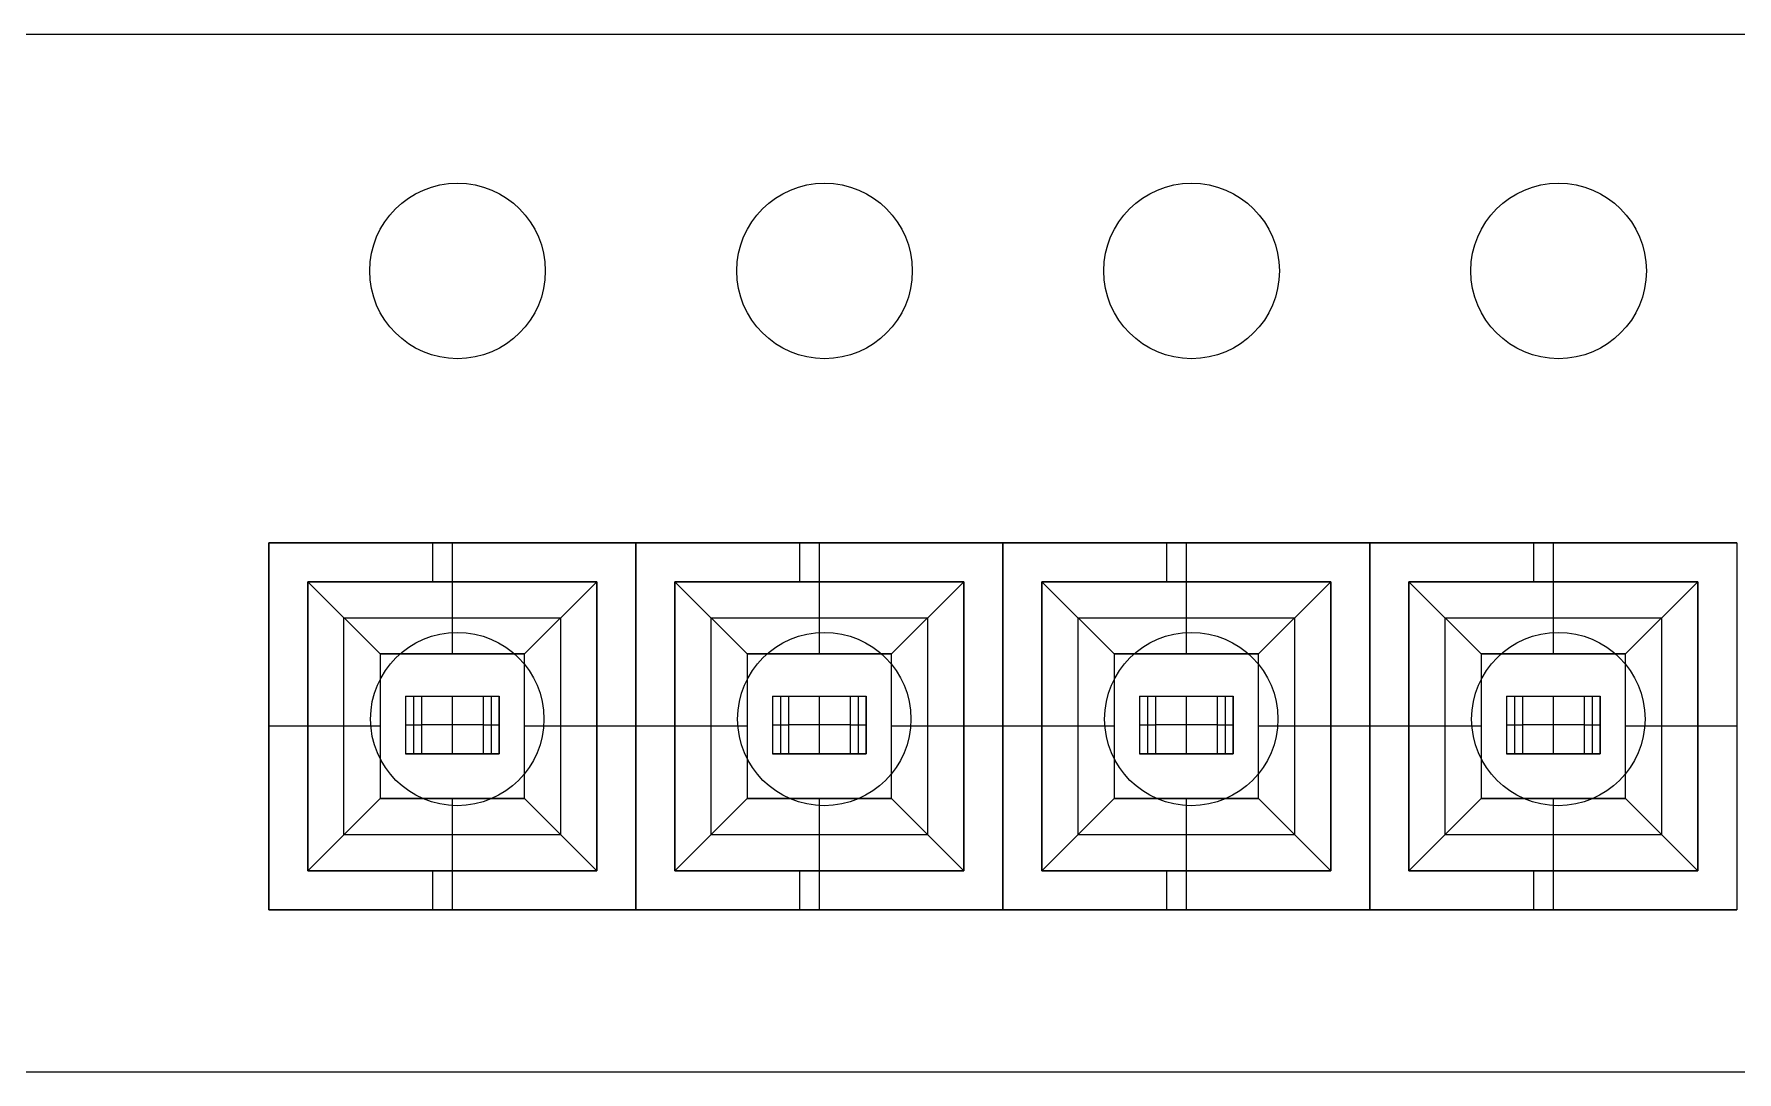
# Model space of a CAD drawing. Extents: x -0.02 to 3.17, y 0 to 2.28.
# Drawn here: x 2.1389 to 2.6029, y 1.9952 to 2.278 of the extents above; entities that cross this region are included whole.
import ezdxf

# ---------------------------------------------------------------- set-up
doc = ezdxf.new("R2010")
doc.units = 0
doc.header["$LTSCALE"] = 0.03937
for name, color, linetype in [('LCDKEYPAD_SHIELD$1602', 3, 'CONTINUOUS'), ('LCDKEYPAD_SHIELD$BOARD', 178, 'CONTINUOUS'), ('LCDKEYPAD_SHIELD$LKS_COMPO', 7, 'CONTINUOUS')]:
    doc.layers.add(name, color=color, linetype=linetype)

msp = doc.modelspace()

# ---------------------------------------------------------------- linework, layer by layer
at = {"layer": 'LCDKEYPAD_SHIELD$1602'}
for p, q in [((-0.01913, 1.99517, 0.16356), (3.15016, 1.99517, 0.16356)), ((-0.01913, 1.99517, 0.10057), (3.15016, 1.99517, 0.10057))]:
    msp.add_line(p, q, dxfattribs=at)
at = {"layer": 'LCDKEYPAD_SHIELD$BOARD'}
for p, q in [((-0.01348, 2.278), (2.928, 2.278)), ((-0.01348, 2.278, -0.06), (2.928, 2.278, -0.06)), ((2.25428, 2.18953), (2.25428, 2.18953, -0.06)), ((2.35428, 2.18953), (2.35428, 2.18953, -0.06)), ((2.45428, 2.18953), (2.45428, 2.18953, -0.06)), ((2.55428, 2.18953), (2.55428, 2.18953, -0.06)), ((2.27784, 2.09133), (2.27784, 2.09133, -0.06)), ((2.37784, 2.09133), (2.37784, 2.09133, -0.06)), ((2.47784, 2.09133), (2.47784, 2.09133, -0.06)), ((2.57784, 2.09133), (2.57784, 2.09133, -0.06))]:
    msp.add_line(p, q, dxfattribs=at)
for centre, radius in [((2.25428, 2.21345), 0.02392), ((2.25428, 2.21345, -0.06), 0.02392), ((2.35428, 2.21345), 0.02392), ((2.35428, 2.21345, -0.06), 0.02392), ((2.45428, 2.21345), 0.02392), ((2.45428, 2.21345, -0.06), 0.02392), ((2.55428, 2.21345), 0.02392), ((2.55428, 2.21345, -0.06), 0.02392), ((2.25421, 2.09133), 0.02362), ((2.25421, 2.09133, -0.06), 0.02362), ((2.35421, 2.09133), 0.02362), ((2.35421, 2.09133, -0.06), 0.02362), ((2.45421, 2.09133), 0.02362), ((2.45421, 2.09133, -0.06), 0.02362), ((2.55421, 2.09133), 0.02362), ((2.55421, 2.09133, -0.06), 0.02362)]:
    msp.add_circle(centre, radius, dxfattribs=at)
at = {"layer": 'LCDKEYPAD_SHIELD$LKS_COMPO', "color": 0}
for p, q in [((2.20288, 2.13938, -0.06825), (2.20288, 2.03938, -0.06825)), ((2.30288, 2.13938, -0.06825), (2.20288, 2.13938, -0.06825)), ((2.20288, 2.03938, -0.16825), (2.20288, 2.13938, -0.16825)), ((2.20288, 2.13938, -0.16825), (2.30288, 2.13938, -0.16825)), ((2.20288, 2.13938, -0.06825), (2.20288, 2.13938, -0.16825)), ((2.24746, 2.13938, -0.06825), (2.24746, 2.12875, -0.06825)), ((2.25288, 2.12875, -0.16825), (2.25288, 2.13938, -0.16825)), ((2.25288, 2.13938, -0.06825), (2.25288, 2.13938, -0.16825)), ((2.30288, 2.13938, -0.06825), (2.30288, 2.03938, -0.06825)), ((2.30288, 2.13938, -0.16825), (2.30288, 2.03938, -0.16825)), ((2.30288, 2.13938, -0.16825), (2.30288, 2.13938, -0.06825)), ((2.30288, 2.13938, -0.06825), (2.30288, 2.03938, -0.06825)), ((2.40288, 2.13938, -0.06825), (2.30288, 2.13938, -0.06825)), ((2.30288, 2.03938, -0.16825), (2.30288, 2.13938, -0.16825)), ((2.30288, 2.13938, -0.16825), (2.40288, 2.13938, -0.16825)), ((2.30288, 2.13938, -0.06825), (2.30288, 2.13938, -0.16825)), ((2.34746, 2.13938, -0.06825), (2.34746, 2.12875, -0.06825)), ((2.35288, 2.12875, -0.16825), (2.35288, 2.13938, -0.16825)), ((2.35288, 2.13938, -0.06825), (2.35288, 2.13938, -0.16825)), ((2.40288, 2.13938, -0.06825), (2.40288, 2.03938, -0.06825)), ((2.40288, 2.13938, -0.16825), (2.40288, 2.03938, -0.16825)), ((2.40288, 2.13938, -0.16825), (2.40288, 2.13938, -0.06825)), ((2.40288, 2.13938, -0.06825), (2.40288, 2.03938, -0.06825)), ((2.50288, 2.13938, -0.06825), (2.40288, 2.13938, -0.06825)), ((2.40288, 2.03938, -0.16825), (2.40288, 2.13938, -0.16825)), ((2.40288, 2.13938, -0.16825), (2.50288, 2.13938, -0.16825)), ((2.40288, 2.13938, -0.06825), (2.40288, 2.13938, -0.16825)), ((2.44746, 2.13938, -0.06825), (2.44746, 2.12875, -0.06825)), ((2.45288, 2.12875, -0.16825), (2.45288, 2.13938, -0.16825)), ((2.45288, 2.13938, -0.06825), (2.45288, 2.13938, -0.16825)), ((2.50288, 2.13938, -0.06825), (2.50288, 2.03938, -0.06825)), ((2.50288, 2.13938, -0.16825), (2.50288, 2.03938, -0.16825)), ((2.50288, 2.13938, -0.16825), (2.50288, 2.13938, -0.06825)), ((2.50288, 2.13938, -0.06825), (2.50288, 2.03938, -0.06825)), ((2.60288, 2.13938, -0.06825), (2.50288, 2.13938, -0.06825)), ((2.50288, 2.03938, -0.16825), (2.50288, 2.13938, -0.16825)), ((2.50288, 2.13938, -0.16825), (2.60288, 2.13938, -0.16825)), ((2.50288, 2.13938, -0.06825), (2.50288, 2.13938, -0.16825)), ((2.54746, 2.13938, -0.06825), (2.54746, 2.12875, -0.06825)), ((2.55288, 2.12875, -0.16825), (2.55288, 2.13938, -0.16825)), ((2.55288, 2.13938, -0.06825), (2.55288, 2.13938, -0.16825)), ((2.60288, 2.13938, -0.06825), (2.60288, 2.03938, -0.06825)), ((2.60288, 2.13938, -0.16825), (2.60288, 2.03938, -0.16825)), ((2.60288, 2.13938, -0.16825), (2.60288, 2.13938, -0.06825)), ((2.29225, 2.12875, -0.06825), (2.21351, 2.12875, -0.06825)), ((2.21351, 2.12875, -0.06825), (2.21351, 2.05001, -0.06825)), ((2.21351, 2.05001, -0.16825), (2.21351, 2.12875, -0.16825)), ((2.21351, 2.12875, -0.16825), (2.23319, 2.10907, -0.14857)), ((2.21351, 2.12875, -0.16825), (2.29225, 2.12875, -0.16825)), ((2.29225, 2.12875, -0.12495), (2.21351, 2.12875, -0.12495)), ((2.21351, 2.12875, -0.12495), (2.21351, 2.12875, -0.06825)), ((2.21351, 2.12875, -0.12495), (2.21351, 2.05001, -0.12495)), ((2.25288, 2.10907, -0.14857), (2.25288, 2.12875, -0.16825)), ((2.25288, 2.10907, -0.12495), (2.25288, 2.12875, -0.12495)), ((2.25288, 2.12875, -0.06825), (2.25288, 2.12875, -0.12495)), ((2.27256, 2.10907, -0.14857), (2.29225, 2.12875, -0.16825)), ((2.29225, 2.05001, -0.06825), (2.29225, 2.12875, -0.06825)), ((2.29225, 2.12875, -0.16825), (2.29225, 2.05001, -0.16825)), ((2.29225, 2.05001, -0.12495), (2.29225, 2.12875, -0.12495)), ((2.29225, 2.12875, -0.12495), (2.29225, 2.12875, -0.06825)), ((2.39225, 2.12875, -0.06825), (2.31351, 2.12875, -0.06825)), ((2.31351, 2.12875, -0.06825), (2.31351, 2.05001, -0.06825)), ((2.31351, 2.05001, -0.16825), (2.31351, 2.12875, -0.16825)), ((2.31351, 2.12875, -0.16825), (2.33319, 2.10907, -0.14857)), ((2.31351, 2.12875, -0.16825), (2.39225, 2.12875, -0.16825)), ((2.39225, 2.12875, -0.12495), (2.31351, 2.12875, -0.12495)), ((2.31351, 2.12875, -0.12495), (2.31351, 2.12875, -0.06825)), ((2.31351, 2.12875, -0.12495), (2.31351, 2.05001, -0.12495)), ((2.35288, 2.10907, -0.14857), (2.35288, 2.12875, -0.16825)), ((2.35288, 2.10907, -0.12495), (2.35288, 2.12875, -0.12495)), ((2.35288, 2.12875, -0.06825), (2.35288, 2.12875, -0.12495)), ((2.37256, 2.10907, -0.14857), (2.39225, 2.12875, -0.16825)), ((2.39225, 2.05001, -0.06825), (2.39225, 2.12875, -0.06825)), ((2.39225, 2.12875, -0.16825), (2.39225, 2.05001, -0.16825)), ((2.39225, 2.05001, -0.12495), (2.39225, 2.12875, -0.12495)), ((2.39225, 2.12875, -0.12495), (2.39225, 2.12875, -0.06825)), ((2.49225, 2.12875, -0.06825), (2.41351, 2.12875, -0.06825)), ((2.41351, 2.12875, -0.06825), (2.41351, 2.05001, -0.06825)), ((2.41351, 2.05001, -0.16825), (2.41351, 2.12875, -0.16825)), ((2.41351, 2.12875, -0.16825), (2.43319, 2.10907, -0.14857)), ((2.41351, 2.12875, -0.16825), (2.49225, 2.12875, -0.16825)), ((2.49225, 2.12875, -0.12495), (2.41351, 2.12875, -0.12495)), ((2.41351, 2.12875, -0.12495), (2.41351, 2.12875, -0.06825)), ((2.41351, 2.12875, -0.12495), (2.41351, 2.05001, -0.12495)), ((2.45288, 2.10907, -0.14857), (2.45288, 2.12875, -0.16825)), ((2.45288, 2.10907, -0.12495), (2.45288, 2.12875, -0.12495)), ((2.45288, 2.12875, -0.06825), (2.45288, 2.12875, -0.12495)), ((2.47256, 2.10907, -0.14857), (2.49225, 2.12875, -0.16825)), ((2.49225, 2.05001, -0.06825), (2.49225, 2.12875, -0.06825)), ((2.49225, 2.12875, -0.16825), (2.49225, 2.05001, -0.16825)), ((2.49225, 2.05001, -0.12495), (2.49225, 2.12875, -0.12495)), ((2.49225, 2.12875, -0.12495), (2.49225, 2.12875, -0.06825)), ((2.59225, 2.12875, -0.06825), (2.51351, 2.12875, -0.06825)), ((2.51351, 2.12875, -0.06825), (2.51351, 2.05001, -0.06825)), ((2.51351, 2.05001, -0.16825), (2.51351, 2.12875, -0.16825)), ((2.51351, 2.12875, -0.16825), (2.53319, 2.10907, -0.14857)), ((2.51351, 2.12875, -0.16825), (2.59225, 2.12875, -0.16825)), ((2.59225, 2.12875, -0.12495), (2.51351, 2.12875, -0.12495)), ((2.51351, 2.12875, -0.12495), (2.51351, 2.12875, -0.06825)), ((2.51351, 2.12875, -0.12495), (2.51351, 2.05001, -0.12495)), ((2.55288, 2.10907, -0.14857), (2.55288, 2.12875, -0.16825)), ((2.55288, 2.10907, -0.12495), (2.55288, 2.12875, -0.12495)), ((2.55288, 2.12875, -0.06825), (2.55288, 2.12875, -0.12495)), ((2.57256, 2.10907, -0.14857), (2.59225, 2.12875, -0.16825)), ((2.59225, 2.05001, -0.06825), (2.59225, 2.12875, -0.06825)), ((2.59225, 2.12875, -0.16825), (2.59225, 2.05001, -0.16825)), ((2.59225, 2.05001, -0.12495), (2.59225, 2.12875, -0.12495)), ((2.59225, 2.12875, -0.12495), (2.59225, 2.12875, -0.06825)), ((2.22335, 2.05985, -0.15841), (2.22335, 2.11891, -0.15841)), ((2.22335, 2.11891, -0.15841), (2.28241, 2.11891, -0.15841)), ((2.28241, 2.05985, -0.15841), (2.28241, 2.11891, -0.15841)), ((2.32335, 2.05985, -0.15841), (2.32335, 2.11891, -0.15841)), ((2.32335, 2.11891, -0.15841), (2.38241, 2.11891, -0.15841)), ((2.38241, 2.05985, -0.15841), (2.38241, 2.11891, -0.15841)), ((2.42335, 2.05985, -0.15841), (2.42335, 2.11891, -0.15841)), ((2.42335, 2.11891, -0.15841), (2.48241, 2.11891, -0.15841)), ((2.48241, 2.05985, -0.15841), (2.48241, 2.11891, -0.15841)), ((2.52335, 2.05985, -0.15841), (2.52335, 2.11891, -0.15841)), ((2.52335, 2.11891, -0.15841), (2.58241, 2.11891, -0.15841)), ((2.58241, 2.05985, -0.15841), (2.58241, 2.11891, -0.15841)), ((2.23319, 2.10907, -0.14857), (2.23319, 2.0697, -0.14857)), ((2.23319, 2.10907, -0.14857), (2.27256, 2.10907, -0.14857)), ((2.27256, 2.10907, -0.12495), (2.23319, 2.10907, -0.12495)), ((2.23319, 2.10907, -0.12495), (2.23319, 2.10907, -0.14857)), ((2.23319, 2.10907, -0.12495), (2.23319, 2.0697, -0.12495)), ((2.27256, 2.10907, -0.13676), (2.23319, 2.10907, -0.13676)), ((2.23319, 2.10907, -0.13676), (2.23319, 2.0697, -0.13676)), ((2.25288, 2.10907, -0.14857), (2.25288, 2.10907, -0.12495)), ((2.27256, 2.0697, -0.14857), (2.27256, 2.10907, -0.14857)), ((2.27256, 2.10907, -0.14857), (2.27256, 2.10907, -0.12495)), ((2.27256, 2.0697, -0.12495), (2.27256, 2.10907, -0.12495)), ((2.27256, 2.0697, -0.13676), (2.27256, 2.10907, -0.13676)), ((2.33319, 2.10907, -0.14857), (2.33319, 2.0697, -0.14857)), ((2.33319, 2.10907, -0.14857), (2.37256, 2.10907, -0.14857)), ((2.37256, 2.10907, -0.12495), (2.33319, 2.10907, -0.12495)), ((2.33319, 2.10907, -0.12495), (2.33319, 2.10907, -0.14857)), ((2.33319, 2.10907, -0.12495), (2.33319, 2.0697, -0.12495)), ((2.37256, 2.10907, -0.13676), (2.33319, 2.10907, -0.13676)), ((2.33319, 2.10907, -0.13676), (2.33319, 2.0697, -0.13676)), ((2.35288, 2.10907, -0.14857), (2.35288, 2.10907, -0.12495)), ((2.37256, 2.0697, -0.14857), (2.37256, 2.10907, -0.14857)), ((2.37256, 2.10907, -0.14857), (2.37256, 2.10907, -0.12495)), ((2.37256, 2.0697, -0.12495), (2.37256, 2.10907, -0.12495)), ((2.37256, 2.0697, -0.13676), (2.37256, 2.10907, -0.13676)), ((2.43319, 2.10907, -0.14857), (2.43319, 2.0697, -0.14857)), ((2.43319, 2.10907, -0.14857), (2.47256, 2.10907, -0.14857)), ((2.47256, 2.10907, -0.12495), (2.43319, 2.10907, -0.12495)), ((2.43319, 2.10907, -0.12495), (2.43319, 2.10907, -0.14857)), ((2.43319, 2.10907, -0.12495), (2.43319, 2.0697, -0.12495)), ((2.47256, 2.10907, -0.13676), (2.43319, 2.10907, -0.13676)), ((2.43319, 2.10907, -0.13676), (2.43319, 2.0697, -0.13676)), ((2.45288, 2.10907, -0.14857), (2.45288, 2.10907, -0.12495)), ((2.47256, 2.0697, -0.14857), (2.47256, 2.10907, -0.14857)), ((2.47256, 2.10907, -0.14857), (2.47256, 2.10907, -0.12495)), ((2.47256, 2.0697, -0.12495), (2.47256, 2.10907, -0.12495)), ((2.47256, 2.0697, -0.13676), (2.47256, 2.10907, -0.13676)), ((2.53319, 2.10907, -0.14857), (2.53319, 2.0697, -0.14857)), ((2.53319, 2.10907, -0.14857), (2.57256, 2.10907, -0.14857)), ((2.57256, 2.10907, -0.12495), (2.53319, 2.10907, -0.12495)), ((2.53319, 2.10907, -0.12495), (2.53319, 2.10907, -0.14857)), ((2.53319, 2.10907, -0.12495), (2.53319, 2.0697, -0.12495)), ((2.57256, 2.10907, -0.13676), (2.53319, 2.10907, -0.13676)), ((2.53319, 2.10907, -0.13676), (2.53319, 2.0697, -0.13676)), ((2.55288, 2.10907, -0.14857), (2.55288, 2.10907, -0.12495)), ((2.57256, 2.0697, -0.14857), (2.57256, 2.10907, -0.14857)), ((2.57256, 2.10907, -0.14857), (2.57256, 2.10907, -0.12495)), ((2.57256, 2.0697, -0.12495), (2.57256, 2.10907, -0.12495)), ((2.57256, 2.0697, -0.13676), (2.57256, 2.10907, -0.13676)), ((2.21351, 2.08938, -0.16825), (2.20288, 2.08938, -0.16825)), ((2.20288, 2.08938, -0.06825), (2.20288, 2.08938, -0.16825)), ((2.23319, 2.08938, -0.14857), (2.21351, 2.08938, -0.16825)), ((2.23319, 2.08938, -0.12495), (2.21351, 2.08938, -0.12495)), ((2.21351, 2.08938, -0.06825), (2.21351, 2.08938, -0.12495)), ((2.23319, 2.08938, -0.12495), (2.23319, 2.08938, -0.14857)), ((2.29225, 2.08938, -0.16825), (2.27256, 2.08938, -0.14857)), ((2.27256, 2.08938, -0.12495), (2.27256, 2.08938, -0.14857)), ((2.29225, 2.08938, -0.12495), (2.27256, 2.08938, -0.12495)), ((2.30288, 2.08938, -0.16825), (2.29225, 2.08938, -0.16825)), ((2.29225, 2.08938, -0.06825), (2.29225, 2.08938, -0.12495)), ((2.30288, 2.08938, -0.06825), (2.30288, 2.08938, -0.16825)), ((2.31351, 2.08938, -0.16825), (2.30288, 2.08938, -0.16825)), ((2.30288, 2.08938, -0.06825), (2.30288, 2.08938, -0.16825)), ((2.33319, 2.08938, -0.14857), (2.31351, 2.08938, -0.16825)), ((2.33319, 2.08938, -0.12495), (2.31351, 2.08938, -0.12495)), ((2.31351, 2.08938, -0.06825), (2.31351, 2.08938, -0.12495)), ((2.33319, 2.08938, -0.12495), (2.33319, 2.08938, -0.14857)), ((2.39225, 2.08938, -0.16825), (2.37256, 2.08938, -0.14857)), ((2.37256, 2.08938, -0.12495), (2.37256, 2.08938, -0.14857)), ((2.39225, 2.08938, -0.12495), (2.37256, 2.08938, -0.12495)), ((2.40288, 2.08938, -0.16825), (2.39225, 2.08938, -0.16825)), ((2.39225, 2.08938, -0.06825), (2.39225, 2.08938, -0.12495)), ((2.40288, 2.08938, -0.06825), (2.40288, 2.08938, -0.16825)), ((2.41351, 2.08938, -0.16825), (2.40288, 2.08938, -0.16825)), ((2.40288, 2.08938, -0.06825), (2.40288, 2.08938, -0.16825)), ((2.43319, 2.08938, -0.14857), (2.41351, 2.08938, -0.16825)), ((2.43319, 2.08938, -0.12495), (2.41351, 2.08938, -0.12495)), ((2.41351, 2.08938, -0.06825), (2.41351, 2.08938, -0.12495)), ((2.43319, 2.08938, -0.12495), (2.43319, 2.08938, -0.14857)), ((2.49225, 2.08938, -0.16825), (2.47256, 2.08938, -0.14857)), ((2.47256, 2.08938, -0.12495), (2.47256, 2.08938, -0.14857)), ((2.49225, 2.08938, -0.12495), (2.47256, 2.08938, -0.12495)), ((2.50288, 2.08938, -0.16825), (2.49225, 2.08938, -0.16825)), ((2.49225, 2.08938, -0.06825), (2.49225, 2.08938, -0.12495)), ((2.50288, 2.08938, -0.06825), (2.50288, 2.08938, -0.16825)), ((2.51351, 2.08938, -0.16825), (2.50288, 2.08938, -0.16825)), ((2.50288, 2.08938, -0.06825), (2.50288, 2.08938, -0.16825)), ((2.53319, 2.08938, -0.14857), (2.51351, 2.08938, -0.16825)), ((2.53319, 2.08938, -0.12495), (2.51351, 2.08938, -0.12495)), ((2.51351, 2.08938, -0.06825), (2.51351, 2.08938, -0.12495)), ((2.53319, 2.08938, -0.12495), (2.53319, 2.08938, -0.14857)), ((2.59225, 2.08938, -0.16825), (2.57256, 2.08938, -0.14857)), ((2.57256, 2.08938, -0.12495), (2.57256, 2.08938, -0.14857)), ((2.59225, 2.08938, -0.12495), (2.57256, 2.08938, -0.12495)), ((2.60288, 2.08938, -0.16825), (2.59225, 2.08938, -0.16825)), ((2.59225, 2.08938, -0.06825), (2.59225, 2.08938, -0.12495)), ((2.60288, 2.08938, -0.06825), (2.60288, 2.08938, -0.16825)), ((2.21351, 2.05001, -0.16825), (2.23319, 2.0697, -0.14857)), ((2.23319, 2.0697, -0.14857), (2.27256, 2.0697, -0.14857)), ((2.23319, 2.0697, -0.12495), (2.27256, 2.0697, -0.12495)), ((2.23319, 2.0697, -0.12495), (2.23319, 2.0697, -0.14857)), ((2.27256, 2.0697, -0.13676), (2.23319, 2.0697, -0.13676)), ((2.25288, 2.05001, -0.16825), (2.25288, 2.0697, -0.14857)), ((2.25288, 2.05001, -0.12495), (2.25288, 2.0697, -0.12495)), ((2.25288, 2.0697, -0.12495), (2.25288, 2.0697, -0.14857)), ((2.29225, 2.05001, -0.16825), (2.27256, 2.0697, -0.14857)), ((2.27256, 2.0697, -0.14857), (2.27256, 2.0697, -0.12495)), ((2.31351, 2.05001, -0.16825), (2.33319, 2.0697, -0.14857)), ((2.33319, 2.0697, -0.14857), (2.37256, 2.0697, -0.14857)), ((2.33319, 2.0697, -0.12495), (2.37256, 2.0697, -0.12495)), ((2.33319, 2.0697, -0.12495), (2.33319, 2.0697, -0.14857)), ((2.37256, 2.0697, -0.13676), (2.33319, 2.0697, -0.13676)), ((2.35288, 2.05001, -0.16825), (2.35288, 2.0697, -0.14857)), ((2.35288, 2.05001, -0.12495), (2.35288, 2.0697, -0.12495)), ((2.35288, 2.0697, -0.12495), (2.35288, 2.0697, -0.14857)), ((2.39225, 2.05001, -0.16825), (2.37256, 2.0697, -0.14857)), ((2.37256, 2.0697, -0.14857), (2.37256, 2.0697, -0.12495)), ((2.41351, 2.05001, -0.16825), (2.43319, 2.0697, -0.14857)), ((2.43319, 2.0697, -0.14857), (2.47256, 2.0697, -0.14857)), ((2.43319, 2.0697, -0.12495), (2.47256, 2.0697, -0.12495)), ((2.43319, 2.0697, -0.12495), (2.43319, 2.0697, -0.14857)), ((2.47256, 2.0697, -0.13676), (2.43319, 2.0697, -0.13676)), ((2.45288, 2.05001, -0.16825), (2.45288, 2.0697, -0.14857)), ((2.45288, 2.05001, -0.12495), (2.45288, 2.0697, -0.12495)), ((2.45288, 2.0697, -0.12495), (2.45288, 2.0697, -0.14857)), ((2.49225, 2.05001, -0.16825), (2.47256, 2.0697, -0.14857)), ((2.47256, 2.0697, -0.14857), (2.47256, 2.0697, -0.12495)), ((2.51351, 2.05001, -0.16825), (2.53319, 2.0697, -0.14857)), ((2.53319, 2.0697, -0.14857), (2.57256, 2.0697, -0.14857)), ((2.53319, 2.0697, -0.12495), (2.57256, 2.0697, -0.12495)), ((2.53319, 2.0697, -0.12495), (2.53319, 2.0697, -0.14857)), ((2.57256, 2.0697, -0.13676), (2.53319, 2.0697, -0.13676)), ((2.55288, 2.05001, -0.16825), (2.55288, 2.0697, -0.14857)), ((2.55288, 2.05001, -0.12495), (2.55288, 2.0697, -0.12495)), ((2.55288, 2.0697, -0.12495), (2.55288, 2.0697, -0.14857)), ((2.59225, 2.05001, -0.16825), (2.57256, 2.0697, -0.14857)), ((2.57256, 2.0697, -0.14857), (2.57256, 2.0697, -0.12495)), ((2.22335, 2.05985, -0.15841), (2.28241, 2.05985, -0.15841)), ((2.32335, 2.05985, -0.15841), (2.38241, 2.05985, -0.15841)), ((2.42335, 2.05985, -0.15841), (2.48241, 2.05985, -0.15841)), ((2.52335, 2.05985, -0.15841), (2.58241, 2.05985, -0.15841)), ((2.21351, 2.05001, -0.06825), (2.29225, 2.05001, -0.06825)), ((2.29225, 2.05001, -0.16825), (2.21351, 2.05001, -0.16825)), ((2.21351, 2.05001, -0.12495), (2.29225, 2.05001, -0.12495)), ((2.21351, 2.05001, -0.06825), (2.21351, 2.05001, -0.12495)), ((2.24746, 2.05001, -0.06825), (2.24746, 2.03938, -0.06825)), ((2.25288, 2.03938, -0.16825), (2.25288, 2.05001, -0.16825)), ((2.25288, 2.05001, -0.12495), (2.25288, 2.05001, -0.06825)), ((2.29225, 2.05001, -0.12495), (2.29225, 2.05001, -0.06825)), ((2.31351, 2.05001, -0.06825), (2.39225, 2.05001, -0.06825)), ((2.39225, 2.05001, -0.16825), (2.31351, 2.05001, -0.16825)), ((2.31351, 2.05001, -0.12495), (2.39225, 2.05001, -0.12495)), ((2.31351, 2.05001, -0.06825), (2.31351, 2.05001, -0.12495)), ((2.34746, 2.05001, -0.06825), (2.34746, 2.03938, -0.06825)), ((2.35288, 2.03938, -0.16825), (2.35288, 2.05001, -0.16825)), ((2.35288, 2.05001, -0.12495), (2.35288, 2.05001, -0.06825)), ((2.39225, 2.05001, -0.12495), (2.39225, 2.05001, -0.06825)), ((2.41351, 2.05001, -0.06825), (2.49225, 2.05001, -0.06825)), ((2.49225, 2.05001, -0.16825), (2.41351, 2.05001, -0.16825)), ((2.41351, 2.05001, -0.12495), (2.49225, 2.05001, -0.12495)), ((2.41351, 2.05001, -0.06825), (2.41351, 2.05001, -0.12495)), ((2.44746, 2.05001, -0.06825), (2.44746, 2.03938, -0.06825)), ((2.45288, 2.03938, -0.16825), (2.45288, 2.05001, -0.16825)), ((2.45288, 2.05001, -0.12495), (2.45288, 2.05001, -0.06825)), ((2.49225, 2.05001, -0.12495), (2.49225, 2.05001, -0.06825)), ((2.51351, 2.05001, -0.06825), (2.59225, 2.05001, -0.06825)), ((2.59225, 2.05001, -0.16825), (2.51351, 2.05001, -0.16825)), ((2.51351, 2.05001, -0.12495), (2.59225, 2.05001, -0.12495)), ((2.51351, 2.05001, -0.06825), (2.51351, 2.05001, -0.12495)), ((2.54746, 2.05001, -0.06825), (2.54746, 2.03938, -0.06825)), ((2.55288, 2.03938, -0.16825), (2.55288, 2.05001, -0.16825)), ((2.55288, 2.05001, -0.12495), (2.55288, 2.05001, -0.06825)), ((2.59225, 2.05001, -0.12495), (2.59225, 2.05001, -0.06825)), ((2.20288, 2.03938, -0.06825), (2.30288, 2.03938, -0.06825)), ((2.30288, 2.03938, -0.16825), (2.20288, 2.03938, -0.16825)), ((2.20288, 2.03938, -0.06825), (2.20288, 2.03938, -0.16825)), ((2.25288, 2.03938, -0.16825), (2.25288, 2.03938, -0.06825)), ((2.30288, 2.03938, -0.06825), (2.30288, 2.03938, -0.16825)), ((2.30288, 2.03938, -0.06825), (2.40288, 2.03938, -0.06825)), ((2.40288, 2.03938, -0.16825), (2.30288, 2.03938, -0.16825)), ((2.30288, 2.03938, -0.06825), (2.30288, 2.03938, -0.16825)), ((2.35288, 2.03938, -0.16825), (2.35288, 2.03938, -0.06825)), ((2.40288, 2.03938, -0.06825), (2.40288, 2.03938, -0.16825)), ((2.40288, 2.03938, -0.06825), (2.50288, 2.03938, -0.06825)), ((2.50288, 2.03938, -0.16825), (2.40288, 2.03938, -0.16825)), ((2.40288, 2.03938, -0.06825), (2.40288, 2.03938, -0.16825)), ((2.45288, 2.03938, -0.16825), (2.45288, 2.03938, -0.06825)), ((2.50288, 2.03938, -0.06825), (2.50288, 2.03938, -0.16825)), ((2.50288, 2.03938, -0.06825), (2.60288, 2.03938, -0.06825)), ((2.60288, 2.03938, -0.16825), (2.50288, 2.03938, -0.16825)), ((2.50288, 2.03938, -0.06825), (2.50288, 2.03938, -0.16825)), ((2.55288, 2.03938, -0.16825), (2.55288, 2.03938, -0.06825)), ((2.60288, 2.03938, -0.06825), (2.60288, 2.03938, -0.16825))]:
    msp.add_line(p, q, dxfattribs=at)
at = {"layer": 'LCDKEYPAD_SHIELD$LKS_COMPO', "color": 9}
for p, q in [((2.24011, 2.09761, 0.05548), (2.24011, 2.08186, 0.05548)), ((2.24011, 2.09761, 0.05548), (2.24011, 2.09761, -0.36025)), ((2.24011, 2.09761, -0.36025), (2.24011, 2.08186, -0.36025)), ((2.24011, 2.09761, -0.36025), (2.24449, 2.09761, -0.39128)), ((2.24011, 2.09761, 0.05548), (2.26565, 2.09761, 0.05548)), ((2.24011, 2.09761, -0.15239), (2.24011, 2.08186, -0.15239)), ((2.24011, 2.09761, -0.02815), (2.26565, 2.09761, -0.02815)), ((2.2423, 2.09761, -0.37577), (2.2423, 2.08186, -0.37577)), ((2.24449, 2.09761, -0.39128), (2.24449, 2.08186, -0.39128)), ((2.24449, 2.09761, -0.39128), (2.26127, 2.09761, -0.39128)), ((2.25288, 2.08186, -0.39128), (2.25288, 2.09761, -0.39128)), ((2.25288, 2.09761, 0.05548), (2.25288, 2.09761, -0.39128)), ((2.26127, 2.09761, -0.39128), (2.26127, 2.08186, -0.39128)), ((2.26127, 2.09761, -0.39128), (2.26565, 2.09761, -0.36025)), ((2.26346, 2.09761, -0.37577), (2.26346, 2.08186, -0.37577)), ((2.26565, 2.09761, -0.36025), (2.26565, 2.08186, -0.36025)), ((2.26565, 2.09761, -0.36025), (2.26565, 2.09761, 0.05548)), ((2.26565, 2.09761, 0.05548), (2.26565, 2.08186, 0.05548)), ((2.26565, 2.08186, -0.15239), (2.26565, 2.09761, -0.15239)), ((2.34011, 2.09761, 0.05548), (2.34011, 2.08186, 0.05548)), ((2.34011, 2.09761, 0.05548), (2.34011, 2.09761, -0.36025)), ((2.34011, 2.09761, -0.36025), (2.34011, 2.08186, -0.36025)), ((2.34011, 2.09761, -0.36025), (2.34449, 2.09761, -0.39128)), ((2.34011, 2.09761, 0.05548), (2.36565, 2.09761, 0.05548)), ((2.34011, 2.09761, -0.15239), (2.34011, 2.08186, -0.15239)), ((2.34011, 2.09761, -0.02815), (2.36565, 2.09761, -0.02815)), ((2.3423, 2.09761, -0.37577), (2.3423, 2.08186, -0.37577)), ((2.34449, 2.09761, -0.39128), (2.34449, 2.08186, -0.39128)), ((2.34449, 2.09761, -0.39128), (2.36127, 2.09761, -0.39128)), ((2.35288, 2.08186, -0.39128), (2.35288, 2.09761, -0.39128)), ((2.35288, 2.09761, 0.05548), (2.35288, 2.09761, -0.39128)), ((2.36127, 2.09761, -0.39128), (2.36127, 2.08186, -0.39128)), ((2.36127, 2.09761, -0.39128), (2.36565, 2.09761, -0.36025)), ((2.36346, 2.09761, -0.37577), (2.36346, 2.08186, -0.37577)), ((2.36565, 2.09761, -0.36025), (2.36565, 2.08186, -0.36025)), ((2.36565, 2.09761, -0.36025), (2.36565, 2.09761, 0.05548)), ((2.36565, 2.09761, 0.05548), (2.36565, 2.08186, 0.05548)), ((2.36565, 2.08186, -0.15239), (2.36565, 2.09761, -0.15239)), ((2.44011, 2.09761, 0.05548), (2.44011, 2.08186, 0.05548)), ((2.44011, 2.09761, 0.05548), (2.44011, 2.09761, -0.36025)), ((2.44011, 2.09761, -0.36025), (2.44011, 2.08186, -0.36025)), ((2.44011, 2.09761, -0.36025), (2.44449, 2.09761, -0.39128)), ((2.44011, 2.09761, 0.05548), (2.46565, 2.09761, 0.05548)), ((2.44011, 2.09761, -0.15239), (2.44011, 2.08186, -0.15239)), ((2.44011, 2.09761, -0.02815), (2.46565, 2.09761, -0.02815)), ((2.4423, 2.09761, -0.37577), (2.4423, 2.08186, -0.37577)), ((2.44449, 2.09761, -0.39128), (2.44449, 2.08186, -0.39128)), ((2.44449, 2.09761, -0.39128), (2.46127, 2.09761, -0.39128)), ((2.45288, 2.08186, -0.39128), (2.45288, 2.09761, -0.39128)), ((2.45288, 2.09761, 0.05548), (2.45288, 2.09761, -0.39128)), ((2.46127, 2.09761, -0.39128), (2.46127, 2.08186, -0.39128)), ((2.46127, 2.09761, -0.39128), (2.46565, 2.09761, -0.36025)), ((2.46346, 2.09761, -0.37577), (2.46346, 2.08186, -0.37577)), ((2.46565, 2.09761, -0.36025), (2.46565, 2.08186, -0.36025)), ((2.46565, 2.09761, -0.36025), (2.46565, 2.09761, 0.05548)), ((2.46565, 2.09761, 0.05548), (2.46565, 2.08186, 0.05548)), ((2.46565, 2.08186, -0.15239), (2.46565, 2.09761, -0.15239)), ((2.54011, 2.09761, 0.05548), (2.54011, 2.08186, 0.05548)), ((2.54011, 2.09761, 0.05548), (2.54011, 2.09761, -0.36025)), ((2.54011, 2.09761, -0.36025), (2.54011, 2.08186, -0.36025)), ((2.54011, 2.09761, -0.36025), (2.54449, 2.09761, -0.39128)), ((2.54011, 2.09761, 0.05548), (2.56565, 2.09761, 0.05548)), ((2.54011, 2.09761, -0.15239), (2.54011, 2.08186, -0.15239)), ((2.54011, 2.09761, -0.02815), (2.56565, 2.09761, -0.02815)), ((2.5423, 2.09761, -0.37577), (2.5423, 2.08186, -0.37577)), ((2.54449, 2.09761, -0.39128), (2.54449, 2.08186, -0.39128)), ((2.54449, 2.09761, -0.39128), (2.56127, 2.09761, -0.39128)), ((2.55288, 2.08186, -0.39128), (2.55288, 2.09761, -0.39128)), ((2.55288, 2.09761, 0.05548), (2.55288, 2.09761, -0.39128)), ((2.56127, 2.09761, -0.39128), (2.56127, 2.08186, -0.39128)), ((2.56127, 2.09761, -0.39128), (2.56565, 2.09761, -0.36025)), ((2.56346, 2.09761, -0.37577), (2.56346, 2.08186, -0.37577)), ((2.56565, 2.09761, -0.36025), (2.56565, 2.08186, -0.36025)), ((2.56565, 2.09761, -0.36025), (2.56565, 2.09761, 0.05548)), ((2.56565, 2.09761, 0.05548), (2.56565, 2.08186, 0.05548)), ((2.56565, 2.08186, -0.15239), (2.56565, 2.09761, -0.15239)), ((2.24011, 2.08973, -0.36025), (2.24011, 2.08973, 0.05548)), ((2.24011, 2.08973, -0.36025), (2.24449, 2.08973, -0.39128)), ((2.26127, 2.08973, -0.39128), (2.24449, 2.08973, -0.39128)), ((2.26127, 2.08973, -0.39128), (2.26565, 2.08973, -0.36025)), ((2.26565, 2.08973, -0.36025), (2.26565, 2.08973, 0.05548)), ((2.34011, 2.08973, -0.36025), (2.34011, 2.08973, 0.05548)), ((2.34011, 2.08973, -0.36025), (2.34449, 2.08973, -0.39128)), ((2.36127, 2.08973, -0.39128), (2.34449, 2.08973, -0.39128)), ((2.36127, 2.08973, -0.39128), (2.36565, 2.08973, -0.36025)), ((2.36565, 2.08973, -0.36025), (2.36565, 2.08973, 0.05548)), ((2.44011, 2.08973, -0.36025), (2.44011, 2.08973, 0.05548)), ((2.44011, 2.08973, -0.36025), (2.44449, 2.08973, -0.39128)), ((2.46127, 2.08973, -0.39128), (2.44449, 2.08973, -0.39128)), ((2.46127, 2.08973, -0.39128), (2.46565, 2.08973, -0.36025)), ((2.46565, 2.08973, -0.36025), (2.46565, 2.08973, 0.05548)), ((2.54011, 2.08973, -0.36025), (2.54011, 2.08973, 0.05548)), ((2.54011, 2.08973, -0.36025), (2.54449, 2.08973, -0.39128)), ((2.56127, 2.08973, -0.39128), (2.54449, 2.08973, -0.39128)), ((2.56127, 2.08973, -0.39128), (2.56565, 2.08973, -0.36025)), ((2.56565, 2.08973, -0.36025), (2.56565, 2.08973, 0.05548)), ((2.24011, 2.08186, -0.36025), (2.24011, 2.08186, 0.05548)), ((2.24449, 2.08186, -0.39128), (2.24011, 2.08186, -0.36025)), ((2.24011, 2.08186, 0.05548), (2.26565, 2.08186, 0.05548)), ((2.24011, 2.08186, -0.02815), (2.26565, 2.08186, -0.02815)), ((2.26127, 2.08186, -0.39128), (2.24449, 2.08186, -0.39128)), ((2.25288, 2.08186, 0.05548), (2.25288, 2.08186, -0.39128)), ((2.26565, 2.08186, -0.36025), (2.26127, 2.08186, -0.39128)), ((2.26565, 2.08186, 0.05548), (2.26565, 2.08186, -0.36025)), ((2.34011, 2.08186, -0.36025), (2.34011, 2.08186, 0.05548)), ((2.34449, 2.08186, -0.39128), (2.34011, 2.08186, -0.36025)), ((2.34011, 2.08186, 0.05548), (2.36565, 2.08186, 0.05548)), ((2.34011, 2.08186, -0.02815), (2.36565, 2.08186, -0.02815)), ((2.36127, 2.08186, -0.39128), (2.34449, 2.08186, -0.39128)), ((2.35288, 2.08186, 0.05548), (2.35288, 2.08186, -0.39128)), ((2.36565, 2.08186, -0.36025), (2.36127, 2.08186, -0.39128)), ((2.36565, 2.08186, 0.05548), (2.36565, 2.08186, -0.36025)), ((2.44011, 2.08186, -0.36025), (2.44011, 2.08186, 0.05548)), ((2.44449, 2.08186, -0.39128), (2.44011, 2.08186, -0.36025)), ((2.44011, 2.08186, 0.05548), (2.46565, 2.08186, 0.05548)), ((2.44011, 2.08186, -0.02815), (2.46565, 2.08186, -0.02815)), ((2.46127, 2.08186, -0.39128), (2.44449, 2.08186, -0.39128)), ((2.45288, 2.08186, 0.05548), (2.45288, 2.08186, -0.39128)), ((2.46565, 2.08186, -0.36025), (2.46127, 2.08186, -0.39128)), ((2.46565, 2.08186, 0.05548), (2.46565, 2.08186, -0.36025)), ((2.54011, 2.08186, -0.36025), (2.54011, 2.08186, 0.05548)), ((2.54449, 2.08186, -0.39128), (2.54011, 2.08186, -0.36025)), ((2.54011, 2.08186, 0.05548), (2.56565, 2.08186, 0.05548)), ((2.54011, 2.08186, -0.02815), (2.56565, 2.08186, -0.02815)), ((2.56127, 2.08186, -0.39128), (2.54449, 2.08186, -0.39128)), ((2.55288, 2.08186, 0.05548), (2.55288, 2.08186, -0.39128)), ((2.56565, 2.08186, -0.36025), (2.56127, 2.08186, -0.39128)), ((2.56565, 2.08186, 0.05548), (2.56565, 2.08186, -0.36025))]:
    msp.add_line(p, q, dxfattribs=at)

doc.saveas('drawing.dxf')
